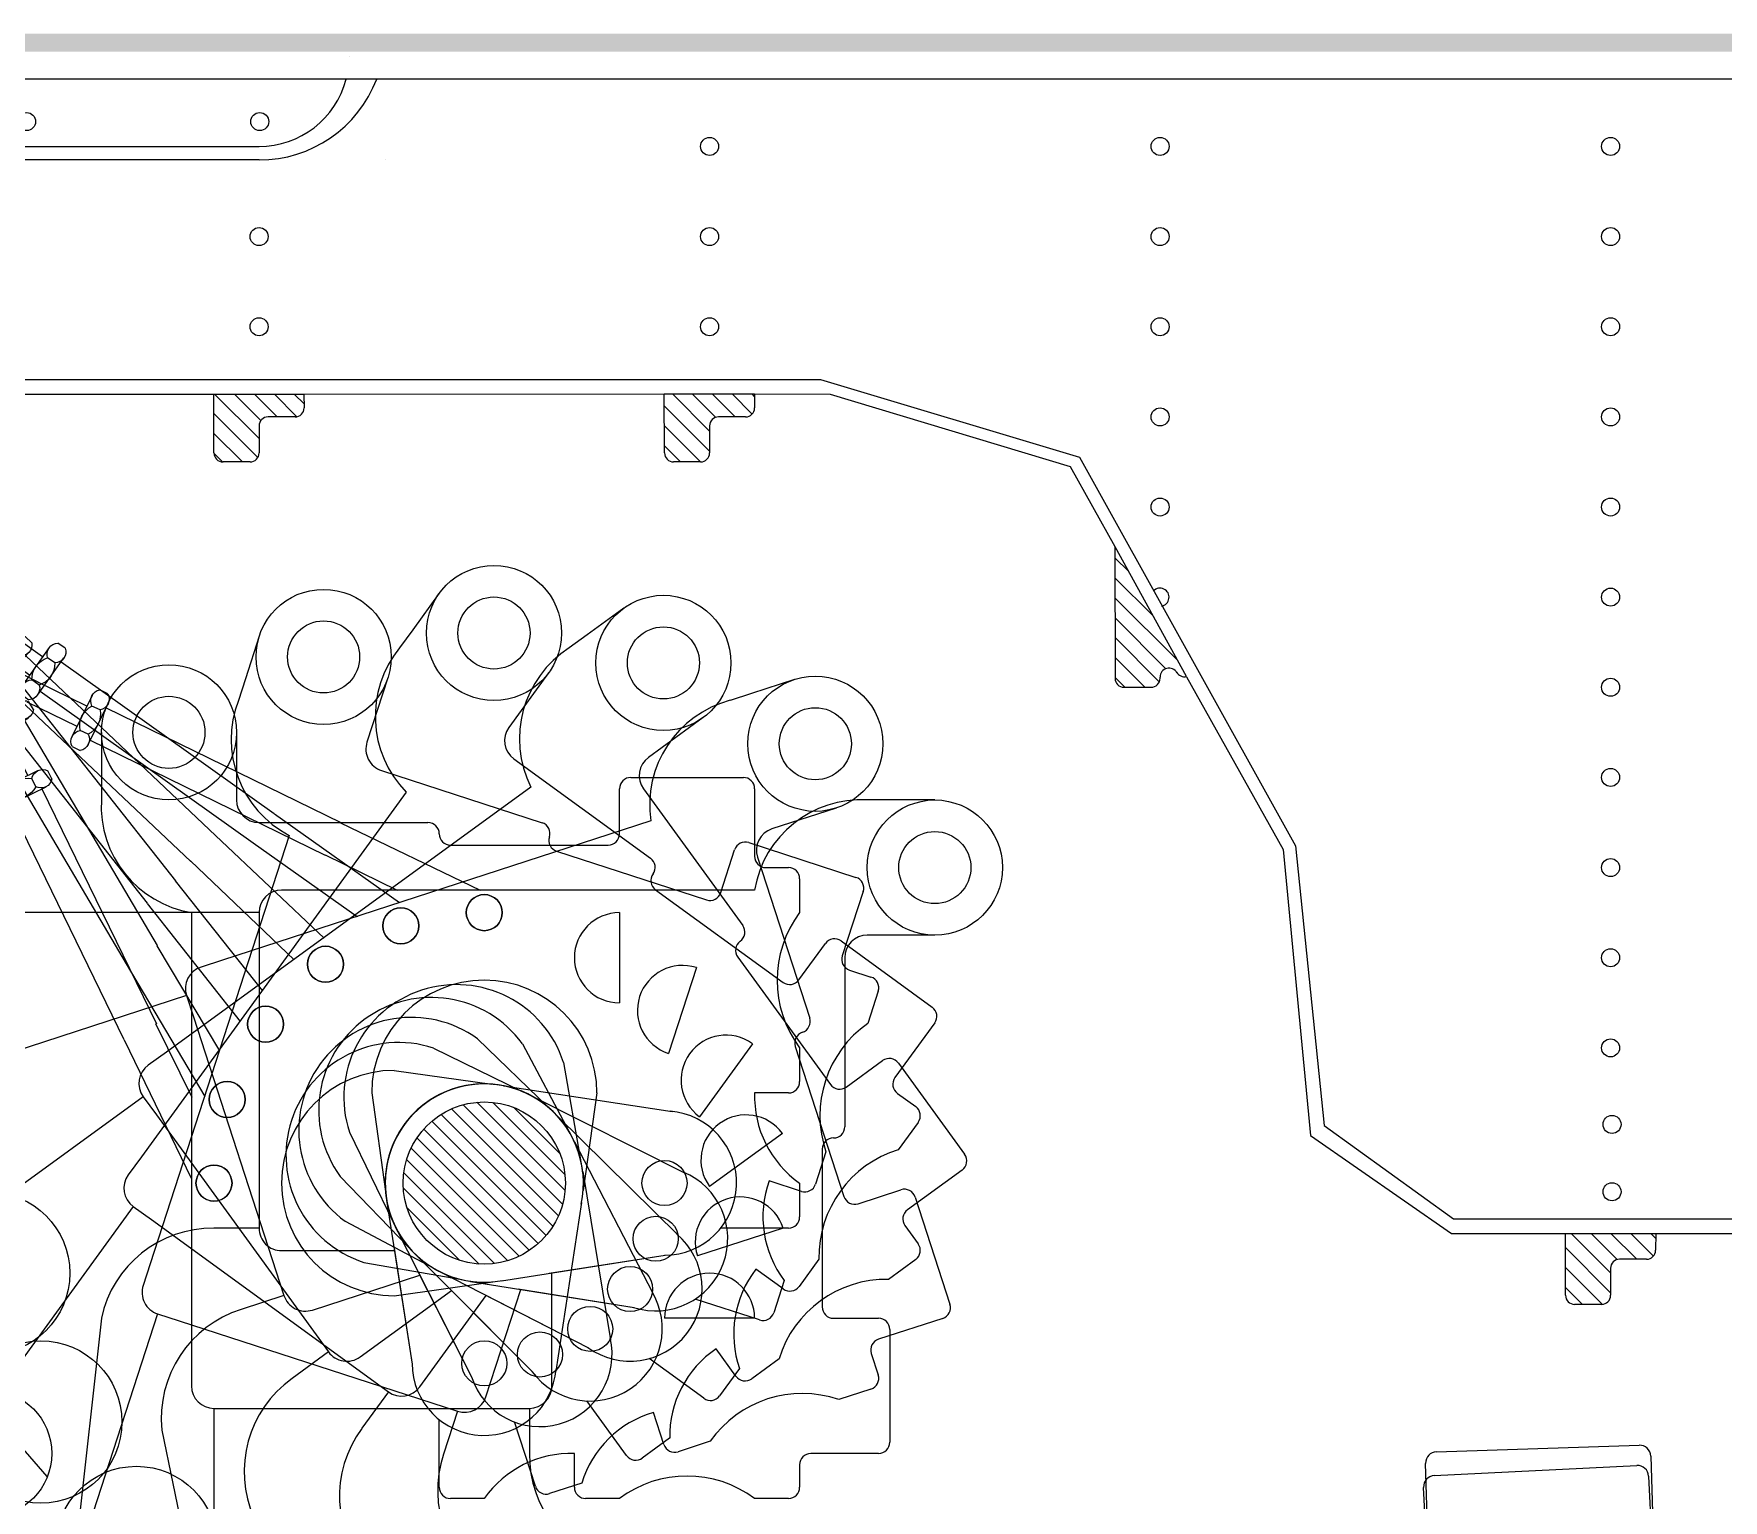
# Model space of a CAD drawing. Extents: x 0 to 15, y -1 to 9.2.
# Drawn here: x 7.5 to 11.25, y 5.996 to 9.25 of the extents above; entities that cross this region are included whole.
import ezdxf

# ---------------------------------------------------------------- set-up
doc = ezdxf.new("R2010")
doc.units = 0
doc.header["$MEASUREMENT"] = 0
doc.layers.get('0').update_dxf_attribs({"linetype": 'CONTINUOUS'})
for name, color, linetype in [('1', 10, 'CONTINUOUS'), ('2', 9, 'CONTINUOUS'), ('3', 14, 'CONTINUOUS'), ('4', 5, 'CONTINUOUS'), ('5', 13, 'CONTINUOUS'), ('6', 7, 'CONTINUOUS'), ('7', 1, 'CONTINUOUS'), ('9', 15, 'CONTINUOUS')]:
    doc.layers.add(name, color=color, linetype=linetype)

# ---------------------------------------------------------------- blocks, each defined once
blk = doc.blocks.new('SR6', base_point=(8.3, 8.3))
at = {"layer": '6'}
for p, q in [((8.62, 8.37), (8.64, 8.37)), ((8.61, 8.325), (8.4873, 8.325)), ((8.61, 8.2491), (8.61, 8.3505)), ((8.64, 8.33), (8.62, 8.33)), ((8.62, 8.33), (8.62, 8.33)), ((8.65, 8.3506), (8.65, 8.2492)), ((8.65, 8.34), (9.2302, 8.34)), ((8.61, 8.275), (8.4873, 8.275)), ((8.64, 8.27), (8.62, 8.27)), ((8.65, 8.26), (9.2302, 8.26)), ((8.64, 8.23), (8.62, 8.23))]:
    blk.add_line(p, q, dxfattribs=at)
for centre in [(8.3, 8.3), (9.6038, 8.3)]:
    blk.add_circle(centre, 0.04, dxfattribs=at)
for centre, radius, start, end in [((8.635, 8.35), 0.025, 126.8699, 233.1301), ((8.625, 8.35), 0.025, 306.8699, 53.1301), ((8.66, 8.3), 0.05, 143.1301, 216.8699), ((8.6, 8.3), 0.05, 323.1301, 36.8699), ((8.635, 8.25), 0.025, 126.8699, 233.1301), ((8.625, 8.25), 0.025, 306.8699, 53.1301)]:
    blk.add_arc(centre, radius, start, end, dxfattribs=at)
blk = doc.blocks.new('RA6', base_point=(15.3, 2.5))
at = {"layer": '6'}
for p, q in [((12.325, 2.9), (12.775, 2.9)), ((12.3, 2.3), (12.3, 2.875)), ((12.8, 2.875), (12.8, 2.725))]:
    blk.add_line(p, q, dxfattribs=at)
for centre, start, end in [((12.325, 2.875), 90, 180), ((12.775, 2.875), 0, 90)]:
    blk.add_arc(centre, 0.025, start, end, dxfattribs=at)
blk = doc.blocks.new('LAYER6')
at = {"layer": '6'}
for p, q in [((7.65, 7.7), (7.65, 7.6)), ((7.95, 7.7), (7.95, 7.55)), ((7.65, 7.6), (7.65, 7.55)), ((8.8, 7.475), (8.8, 7.575)), ((8.825, 7.6), (9.075, 7.6)), ((9.1, 7.575), (9.1, 7.425)), ((8, 7.5), (8.375, 7.5)), ((8.4, 7.475), (8.4, 7.475)), ((8.425, 7.45), (8.775, 7.45)), ((9.125, 7.4), (9.175, 7.4)), ((9.2, 7.375), (9.2, 7.3)), ((7.85, 7.3), (7.85, 6.3)), ((8.8, 7.3), (8.8, 7.1)), ((7.7699, 7.0543), (7.851, 6.8907)), ((7.7006, 7.0177), (7.8502, 6.7092)), ((9.2, 7), (9.2, 6.925)), ((8.3, 6.95), (8.5168, 6.9194)), ((8.5433, 6.9157), (8.9173, 6.859)), ((9.175, 6.9), (9.1, 6.9)), ((9.2, 6.7), (9.2, 6.625)), ((9.175, 6.6), (9.0249, 6.6)), ((8.5383, 6.4831), (8.9017, 6.54)), ((8.6441, 6.4997), (8.9017, 6.54)), ((8.65, 6.25), (8.65, 6.5006)), ((8.3, 6.45), (8.5187, 6.4807)), ((7.85, 6.3), (7.85, 6.25)), ((7.85, 6.3), (7.85, 6.3)), ((7.9, 6.2), (7.95, 6.2)), ((7.9, 6.2), (7.9, 5.3083)), ((7.95, 6.2), (7.95, 6.2)), ((7.95, 6.2), (8.6, 6.2)), ((8.6, 6.2), (8.6, 6.1))]:
    blk.add_line(p, q, dxfattribs=at)
for centre, radius in [((7.8, 7.7), 0.15), ((7.8, 7.7), 0.08), ((8.5, 6.7), 0.18), ((8.9, 6.7), 0.05), ((7.9, 6.7), 0.04)]:
    blk.add_circle(centre, radius, dxfattribs=at)
for centre, radius, start, end in [((8.825, 7.575), 0.025, 90, 180), ((9.075, 7.575), 0.025, 0, 90), ((7.8895, 7.5366), 0.2399, 176.8019, 260.5177), ((8, 7.55), 0.05, 180, 270), ((8.375, 7.475), 0.025, 0, 90), ((8.425, 7.475), 0.025, 180, 270), ((8.775, 7.475), 0.025, 270, 0), ((9.125, 7.425), 0.025, 180, 270), ((9.175, 7.375), 0.025, 0, 90), ((8.8, 7.2), 0.1, 90, 270), ((9.4, 7.15), 0.25, 143.1301, 216.8699), ((8.3, 6.7), 0.25, 90, 270), ((8.5, 6.7), 0.22, 77.7602, 280.5826), ((9.3346, 6.8923), 0.2347, 178.121, 235.0092), ((9.175, 6.925), 0.025, 270, 0), ((8.9, 6.7), 0.16, 270.1035, 85.4867), ((9.175, 6.625), 0.025, 270, 0), ((7.9, 6.25), 0.05, 180, 270), ((8.6, 6.25), 0.05, 270, 0), ((8.8529, 6.0973), 0.2529, 179.3991, 257.9205)]:
    blk.add_arc(centre, radius, start, end, dxfattribs=at)
at = {"layer": '6', "yscale": -1, "rotation": 296.0069101051922}
blk.add_blockref('SR6', (7.3283, 7.8718), dxfattribs=at)
at = {"layer": '6', "xscale": -1, "yscale": -1, "rotation": 182.8624052261115}
blk.add_blockref('RA6', (13.6, 5.8), dxfattribs=at)
blk = doc.blocks.new('SR5', base_point=(8.3, 8.3))
at = {"layer": '5'}
for p, q in [((8.62, 8.37), (8.64, 8.37)), ((8.61, 8.325), (8.4873, 8.325)), ((8.61, 8.2491), (8.61, 8.3505)), ((8.64, 8.33), (8.62, 8.33)), ((8.62, 8.33), (8.62, 8.33)), ((8.65, 8.3506), (8.65, 8.2492)), ((8.65, 8.34), (9.2302, 8.34)), ((8.61, 8.275), (8.4873, 8.275)), ((8.64, 8.27), (8.62, 8.27)), ((8.65, 8.26), (9.2302, 8.26)), ((8.64, 8.23), (8.62, 8.23))]:
    blk.add_line(p, q, dxfattribs=at)
for centre in [(8.3, 8.3), (9.6038, 8.3)]:
    blk.add_circle(centre, 0.04, dxfattribs=at)
for centre, radius, start, end in [((8.635, 8.35), 0.025, 126.8699, 233.1301), ((8.625, 8.35), 0.025, 306.8699, 53.1301), ((8.66, 8.3), 0.05, 143.1301, 216.8699), ((8.6, 8.3), 0.05, 323.1301, 36.8699), ((8.635, 8.25), 0.025, 126.8699, 233.1301), ((8.625, 8.25), 0.025, 306.8699, 53.1301)]:
    blk.add_arc(centre, radius, start, end, dxfattribs=at)
blk = doc.blocks.new('W5', base_point=(4, 6.7))
at = {"layer": '5'}
for p, q in [((3.15, 7.7), (3.15, 7.6)), ((3.45, 7.7), (3.45, 7.55)), ((3.15, 7.6), (3.15, 7.55)), ((4.3, 7.475), (4.3, 7.575)), ((4.325, 7.6), (4.575, 7.6)), ((4.6, 7.575), (4.6, 7.425)), ((3.5, 7.5), (3.875, 7.5)), ((3.9, 7.475), (3.9, 7.475)), ((3.925, 7.45), (4.275, 7.45)), ((4.625, 7.4), (4.675, 7.4)), ((4.7, 7.375), (4.7, 7.3)), ((3.35, 7.3), (3.35, 6.3)), ((4.3, 7.3), (4.3, 7.1)), ((4.7, 7), (4.7, 6.925)), ((3.8, 6.95), (4.0168, 6.9194)), ((4.0433, 6.9157), (4.4173, 6.859)), ((4.675, 6.9), (4.6, 6.9)), ((4.7, 6.7), (4.7, 6.625)), ((4.675, 6.6), (4.5249, 6.6)), ((4.0383, 6.4831), (4.4017, 6.54)), ((4.1441, 6.4997), (4.4017, 6.54)), ((4.15, 6.25), (4.15, 6.5006)), ((3.8, 6.45), (4.0187, 6.4807)), ((3.35, 6.3), (3.35, 6.3)), ((3.35, 6.3), (3.35, 6.25)), ((3.4, 6.2), (3.4, 5.3083)), ((3.4, 6.2), (3.45, 6.2)), ((3.45, 6.2), (4.1, 6.2)), ((3.45, 6.2), (3.45, 6.2)), ((4.1, 6.2), (4.1, 6.1))]:
    blk.add_line(p, q, dxfattribs=at)
for centre, radius in [((3.3, 7.7), 0.15), ((3.3, 7.7), 0.08), ((4, 6.7), 0.18), ((4.4, 6.7), 0.05), ((3.4, 6.7), 0.04)]:
    blk.add_circle(centre, radius, dxfattribs=at)
for centre, radius, start, end in [((4.325, 7.575), 0.025, 90, 180), ((4.575, 7.575), 0.025, 0, 90), ((3.3895, 7.5366), 0.2399, 176.8019, 260.5177), ((3.5, 7.55), 0.05, 180, 270), ((3.875, 7.475), 0.025, 0, 90), ((3.925, 7.475), 0.025, 180, 270), ((4.275, 7.475), 0.025, 270, 0), ((4.625, 7.425), 0.025, 180, 270), ((4.675, 7.375), 0.025, 0, 90), ((4.3, 7.2), 0.1, 90, 270), ((4.9, 7.15), 0.25, 143.1301, 216.8699), ((3.8, 6.7), 0.25, 90, 270), ((4, 6.7), 0.22, 77.7602, 280.5826), ((4.8346, 6.8923), 0.2347, 178.121, 235.0092), ((4.675, 6.925), 0.025, 270, 0), ((4.4, 6.7), 0.16, 270.1035, 85.4867), ((4.675, 6.625), 0.025, 270, 0), ((3.4, 6.25), 0.05, 180, 270), ((4.1, 6.25), 0.05, 270, 0), ((4.3529, 6.0973), 0.2529, 179.3991, 257.9205)]:
    blk.add_arc(centre, radius, start, end, dxfattribs=at)
blk = doc.blocks.new('LAYER5')
at = {"layer": '5'}
for p, q in [((7.7732, 7.2267), (7.9121, 6.9935)), ((7.7054, 7.1867), (7.8794, 6.8922))]:
    blk.add_line(p, q, dxfattribs=at)
at = {"layer": '5', "rotation": 341.9999999999999}
blk.add_blockref('W5', (8.5, 6.7), dxfattribs=at)
at = {"layer": '5', "yscale": -1, "rotation": 300.5695966072454}
blk.add_blockref('SR5', (7.2663, 8.008), dxfattribs=at)
blk = doc.blocks.new('SR4', base_point=(8.3, 8.3))
at = {"layer": '4'}
for p, q in [((8.62, 8.37), (8.64, 8.37)), ((8.61, 8.325), (8.4873, 8.325)), ((8.61, 8.2491), (8.61, 8.3505)), ((8.64, 8.33), (8.62, 8.33)), ((8.62, 8.33), (8.62, 8.33)), ((8.65, 8.3506), (8.65, 8.2492)), ((8.65, 8.34), (9.2302, 8.34)), ((8.61, 8.275), (8.4873, 8.275)), ((8.64, 8.27), (8.62, 8.27)), ((8.65, 8.26), (9.2302, 8.26)), ((8.64, 8.23), (8.62, 8.23))]:
    blk.add_line(p, q, dxfattribs=at)
for centre in [(8.3, 8.3), (9.6038, 8.3)]:
    blk.add_circle(centre, 0.04, dxfattribs=at)
for centre, radius, start, end in [((8.635, 8.35), 0.025, 126.8699, 233.1301), ((8.625, 8.35), 0.025, 306.8699, 53.1301), ((8.66, 8.3), 0.05, 143.1301, 216.8699), ((8.6, 8.3), 0.05, 323.1301, 36.8699), ((8.635, 8.25), 0.025, 126.8699, 233.1301), ((8.625, 8.25), 0.025, 306.8699, 53.1301)]:
    blk.add_arc(centre, radius, start, end, dxfattribs=at)
blk = doc.blocks.new('W4', base_point=(4, 6.7))
at = {"layer": '4'}
for p, q in [((3.15, 7.7), (3.15, 7.6)), ((3.45, 7.7), (3.45, 7.55)), ((3.15, 7.6), (3.15, 7.55)), ((4.3, 7.475), (4.3, 7.575)), ((4.325, 7.6), (4.575, 7.6)), ((4.6, 7.575), (4.6, 7.425)), ((3.5, 7.5), (3.875, 7.5)), ((3.9, 7.475), (3.9, 7.475)), ((3.925, 7.45), (4.275, 7.45)), ((4.625, 7.4), (4.675, 7.4)), ((4.7, 7.375), (4.7, 7.3)), ((3.35, 7.3), (3.35, 6.3)), ((4.3, 7.3), (4.3, 7.1)), ((4.7, 7), (4.7, 6.925)), ((3.8, 6.95), (4.0168, 6.9194)), ((4.0433, 6.9157), (4.4173, 6.859)), ((4.675, 6.9), (4.6, 6.9)), ((4.7, 6.7), (4.7, 6.625)), ((4.675, 6.6), (4.5249, 6.6)), ((4.0383, 6.4831), (4.4017, 6.54)), ((4.1441, 6.4997), (4.4017, 6.54)), ((4.15, 6.25), (4.15, 6.5006)), ((3.8, 6.45), (4.0187, 6.4807)), ((3.35, 6.3), (3.35, 6.25)), ((3.35, 6.3), (3.35, 6.3)), ((3.4, 6.2), (3.45, 6.2)), ((3.4, 6.2), (3.4, 5.3083)), ((3.45, 6.2), (3.45, 6.2)), ((3.45, 6.2), (4.1, 6.2)), ((4.1, 6.2), (4.1, 6.1))]:
    blk.add_line(p, q, dxfattribs=at)
for centre, radius in [((3.3, 7.7), 0.15), ((3.3, 7.7), 0.08), ((4, 6.7), 0.18), ((4.4, 6.7), 0.05), ((3.4, 6.7), 0.04)]:
    blk.add_circle(centre, radius, dxfattribs=at)
for centre, radius, start, end in [((4.325, 7.575), 0.025, 90, 180), ((4.575, 7.575), 0.025, 0, 90), ((3.3895, 7.5366), 0.2399, 176.8019, 260.5177), ((3.5, 7.55), 0.05, 180, 270), ((3.875, 7.475), 0.025, 0, 90), ((3.925, 7.475), 0.025, 180, 270), ((4.275, 7.475), 0.025, 270, 0), ((4.625, 7.425), 0.025, 180, 270), ((4.675, 7.375), 0.025, 0, 90), ((4.3, 7.2), 0.1, 90, 270), ((4.9, 7.15), 0.25, 143.1301, 216.8699), ((3.8, 6.7), 0.25, 90, 270), ((4, 6.7), 0.22, 77.7602, 280.5826), ((4.8346, 6.8923), 0.2347, 178.121, 235.0092), ((4.675, 6.925), 0.025, 270, 0), ((4.4, 6.7), 0.16, 270.1035, 85.4867), ((4.675, 6.625), 0.025, 270, 0), ((3.4, 6.25), 0.05, 180, 270), ((4.1, 6.25), 0.05, 270, 0), ((4.3529, 6.0973), 0.2529, 179.3991, 257.9205)]:
    blk.add_arc(centre, radius, start, end, dxfattribs=at)
blk = doc.blocks.new('LAYER4')
at = {"layer": '4'}
for p, q in [((7.8141, 7.3704), (8.007, 7.1269)), ((7.7515, 7.3206), (7.958, 7.0585))]:
    blk.add_line(p, q, dxfattribs=at)
at = {"layer": '4', "rotation": 323.9999999999999}
blk.add_blockref('W4', (8.5, 6.7), dxfattribs=at)
at = {"layer": '4', "yscale": -1, "rotation": 308.2947014430418}
blk.add_blockref('SR4', (7.2066, 8.076), dxfattribs=at)
blk = doc.blocks.new('SR3', base_point=(8.3, 8.3))
at = {"layer": '3'}
for p, q in [((8.62, 8.37), (8.64, 8.37)), ((8.61, 8.325), (8.4873, 8.325)), ((8.61, 8.2491), (8.61, 8.3505)), ((8.64, 8.33), (8.62, 8.33)), ((8.62, 8.33), (8.62, 8.33)), ((8.65, 8.3506), (8.65, 8.2492)), ((8.65, 8.34), (9.2302, 8.34)), ((8.61, 8.275), (8.4873, 8.275)), ((8.64, 8.27), (8.62, 8.27)), ((8.65, 8.26), (9.2302, 8.26)), ((8.64, 8.23), (8.62, 8.23))]:
    blk.add_line(p, q, dxfattribs=at)
for centre in [(8.3, 8.3), (9.6038, 8.3)]:
    blk.add_circle(centre, 0.04, dxfattribs=at)
for centre, radius, start, end in [((8.635, 8.35), 0.025, 126.8699, 233.1301), ((8.625, 8.35), 0.025, 306.8699, 53.1301), ((8.66, 8.3), 0.05, 143.1301, 216.8699), ((8.6, 8.3), 0.05, 323.1301, 36.8699), ((8.635, 8.25), 0.025, 126.8699, 233.1301), ((8.625, 8.25), 0.025, 306.8699, 53.1301)]:
    blk.add_arc(centre, radius, start, end, dxfattribs=at)
blk = doc.blocks.new('W3', base_point=(4, 6.7))
at = {"layer": '3'}
for p, q in [((3.15, 7.7), (3.15, 7.6)), ((3.45, 7.7), (3.45, 7.55)), ((3.15, 7.6), (3.15, 7.55)), ((4.3, 7.475), (4.3, 7.575)), ((4.325, 7.6), (4.575, 7.6)), ((4.6, 7.575), (4.6, 7.425)), ((3.5, 7.5), (3.875, 7.5)), ((3.9, 7.475), (3.9, 7.475)), ((3.925, 7.45), (4.275, 7.45)), ((4.625, 7.4), (4.675, 7.4)), ((4.7, 7.375), (4.7, 7.3)), ((3.35, 7.3), (3.35, 6.3)), ((4.3, 7.3), (4.3, 7.1)), ((4.7, 7), (4.7, 6.925)), ((3.8, 6.95), (4.0168, 6.9194)), ((4.0433, 6.9157), (4.4173, 6.859)), ((4.675, 6.9), (4.6, 6.9)), ((4.7, 6.7), (4.7, 6.625)), ((4.675, 6.6), (4.5249, 6.6)), ((4.0383, 6.4831), (4.4017, 6.54)), ((4.1441, 6.4997), (4.4017, 6.54)), ((4.15, 6.25), (4.15, 6.5006)), ((3.8, 6.45), (4.0187, 6.4807)), ((3.35, 6.3), (3.35, 6.25)), ((3.35, 6.3), (3.35, 6.3)), ((3.4, 6.2), (3.45, 6.2)), ((3.4, 6.2), (3.4, 5.3083)), ((3.45, 6.2), (3.45, 6.2)), ((3.45, 6.2), (4.1, 6.2)), ((4.1, 6.2), (4.1, 6.1))]:
    blk.add_line(p, q, dxfattribs=at)
for centre, radius in [((3.3, 7.7), 0.15), ((3.3, 7.7), 0.08), ((4, 6.7), 0.18), ((4.4, 6.7), 0.05), ((3.4, 6.7), 0.04), ((4.2, 5.6), 0.18)]:
    blk.add_circle(centre, radius, dxfattribs=at)
for centre, radius, start, end in [((4.325, 7.575), 0.025, 90, 180), ((4.575, 7.575), 0.025, 0, 90), ((3.3895, 7.5366), 0.2399, 176.8019, 260.5177), ((3.5, 7.55), 0.05, 180, 270), ((3.875, 7.475), 0.025, 0, 90), ((3.925, 7.475), 0.025, 180, 270), ((4.275, 7.475), 0.025, 270, 0), ((4.625, 7.425), 0.025, 180, 270), ((4.675, 7.375), 0.025, 0, 90), ((4.3, 7.2), 0.1, 90, 270), ((4.9, 7.15), 0.25, 143.1301, 216.8699), ((3.8, 6.7), 0.25, 90, 270), ((4, 6.7), 0.22, 77.7602, 280.5826), ((4.8346, 6.8923), 0.2347, 178.121, 235.0092), ((4.675, 6.925), 0.025, 270, 0), ((4.4, 6.7), 0.16, 270.1035, 85.4867), ((4.675, 6.625), 0.025, 270, 0), ((3.4, 6.25), 0.05, 180, 270), ((4.1, 6.25), 0.05, 270, 0), ((4.3529, 6.0973), 0.2529, 179.3991, 257.9205)]:
    blk.add_arc(centre, radius, start, end, dxfattribs=at)
blk = doc.blocks.new('LAYER3')
at = {"layer": '3'}
for p, q in [((7.9033, 7.4713), (8.1444, 7.2436)), ((7.8477, 7.4148), (8.0776, 7.1955))]:
    blk.add_line(p, q, dxfattribs=at)
at = {"layer": '3', "rotation": 305.9999999999999}
blk.add_blockref('W3', (8.5, 6.7), dxfattribs=at)
at = {"layer": '3', "yscale": -1, "rotation": 316.5756951069692}
blk.add_blockref('SR3', (7.2004, 8.0816), dxfattribs=at)
blk = doc.blocks.new('SR2', base_point=(8.3, 8.3))
at = {"layer": '2'}
for p, q in [((8.62, 8.37), (8.64, 8.37)), ((8.61, 8.325), (8.4873, 8.325)), ((8.61, 8.2491), (8.61, 8.3505)), ((8.64, 8.33), (8.62, 8.33)), ((8.62, 8.33), (8.62, 8.33)), ((8.65, 8.3506), (8.65, 8.2492)), ((8.65, 8.34), (9.2302, 8.34)), ((8.61, 8.275), (8.4873, 8.275)), ((8.64, 8.27), (8.62, 8.27)), ((8.65, 8.26), (9.2302, 8.26)), ((8.64, 8.23), (8.62, 8.23))]:
    blk.add_line(p, q, dxfattribs=at)
for centre in [(8.3, 8.3), (9.6038, 8.3)]:
    blk.add_circle(centre, 0.04, dxfattribs=at)
for centre, radius, start, end in [((8.635, 8.35), 0.025, 126.8699, 233.1301), ((8.625, 8.35), 0.025, 306.8699, 53.1301), ((8.66, 8.3), 0.05, 143.1301, 216.8699), ((8.6, 8.3), 0.05, 323.1301, 36.8699), ((8.635, 8.25), 0.025, 126.8699, 233.1301), ((8.625, 8.25), 0.025, 306.8699, 53.1301)]:
    blk.add_arc(centre, radius, start, end, dxfattribs=at)
blk = doc.blocks.new('W2', base_point=(4, 6.7))
at = {"layer": '2'}
for p, q in [((3.15, 7.7), (3.15, 7.6)), ((3.45, 7.7), (3.45, 7.55)), ((3.15, 7.6), (3.15, 7.55)), ((4.3, 7.475), (4.3, 7.575)), ((4.325, 7.6), (4.575, 7.6)), ((4.6, 7.575), (4.6, 7.425)), ((3.5, 7.5), (3.875, 7.5)), ((3.9, 7.475), (3.9, 7.475)), ((3.925, 7.45), (4.275, 7.45)), ((4.625, 7.4), (4.675, 7.4)), ((4.7, 7.375), (4.7, 7.3)), ((3.35, 7.3), (3.35, 6.3)), ((4.3, 7.3), (4.3, 7.1)), ((4.7, 7), (4.7, 6.925)), ((3.8, 6.95), (4.0168, 6.9194)), ((4.0433, 6.9157), (4.4173, 6.859)), ((4.675, 6.9), (4.6, 6.9)), ((4.7, 6.7), (4.7, 6.625)), ((4.675, 6.6), (4.5249, 6.6)), ((4.0383, 6.4831), (4.4017, 6.54)), ((4.1441, 6.4997), (4.4017, 6.54)), ((4.15, 6.25), (4.15, 6.5006)), ((3.8, 6.45), (4.0187, 6.4807)), ((3.35, 6.3), (3.35, 6.25)), ((3.35, 6.3), (3.35, 6.3)), ((3.4, 6.2), (3.45, 6.2)), ((3.4, 6.2), (3.4, 5.3083)), ((3.45, 6.2), (3.45, 6.2)), ((3.45, 6.2), (4.1, 6.2)), ((4.1, 6.2), (4.1, 6.1)), ((4.3, 5.85), (5.1097, 5.7597))]:
    blk.add_line(p, q, dxfattribs=at)
for centre, radius in [((3.3, 7.7), 0.15), ((3.3, 7.7), 0.08), ((4, 6.7), 0.18), ((4.4, 6.7), 0.05), ((3.4, 6.7), 0.04), ((4.2, 5.6), 0.18)]:
    blk.add_circle(centre, radius, dxfattribs=at)
for centre, radius, start, end in [((4.325, 7.575), 0.025, 90, 180), ((4.575, 7.575), 0.025, 0, 90), ((3.3895, 7.5366), 0.2399, 176.8019, 260.5177), ((3.5, 7.55), 0.05, 180, 270), ((3.875, 7.475), 0.025, 0, 90), ((3.925, 7.475), 0.025, 180, 270), ((4.275, 7.475), 0.025, 270, 0), ((4.625, 7.425), 0.025, 180, 270), ((4.675, 7.375), 0.025, 0, 90), ((4.3, 7.2), 0.1, 90, 270), ((4.9, 7.15), 0.25, 143.1301, 216.8699), ((3.8, 6.7), 0.25, 90, 270), ((4, 6.7), 0.22, 77.7602, 280.5826), ((4.8346, 6.8923), 0.2347, 178.121, 235.0092), ((4.675, 6.925), 0.025, 270, 0), ((4.4, 6.7), 0.16, 270.1035, 85.4867), ((4.675, 6.625), 0.025, 270, 0), ((3.4, 6.25), 0.05, 180, 270), ((4.1, 6.25), 0.05, 270, 0), ((4.3529, 6.0973), 0.2529, 179.3991, 257.9205)]:
    blk.add_arc(centre, radius, start, end, dxfattribs=at)
blk = doc.blocks.new('LAYER2')
at = {"layer": '2'}
for p, q in [((8.0341, 7.5193), (8.3121, 7.3226)), ((7.9871, 7.4552), (8.2175, 7.2912)), ((8.2176, 7.2911), (8.2181, 7.2907))]:
    blk.add_line(p, q, dxfattribs=at)
at = {"layer": '2', "rotation": 287.9999999999999}
blk.add_blockref('W2', (8.5, 6.7), dxfattribs=at)
at = {"layer": '2', "yscale": -1, "rotation": 324.5558066216397}
blk.add_blockref('SR2', (7.2524, 8.0267), dxfattribs=at)
blk = doc.blocks.new('SR1', base_point=(8.3, 8.3))
at = {"layer": '1'}
for p, q in [((8.62, 8.37), (8.64, 8.37)), ((8.61, 8.325), (8.4873, 8.325)), ((8.61, 8.2491), (8.61, 8.3505)), ((8.64, 8.33), (8.62, 8.33)), ((8.62, 8.33), (8.62, 8.33)), ((8.65, 8.3506), (8.65, 8.2492)), ((8.65, 8.34), (9.2302, 8.34)), ((8.61, 8.275), (8.4873, 8.275)), ((8.64, 8.27), (8.62, 8.27)), ((8.65, 8.26), (9.2302, 8.26)), ((8.64, 8.23), (8.62, 8.23))]:
    blk.add_line(p, q, dxfattribs=at)
for centre in [(8.3, 8.3), (9.6038, 8.3)]:
    blk.add_circle(centre, 0.04, dxfattribs=at)
for centre, radius, start, end in [((8.635, 8.35), 0.025, 126.8699, 233.1301), ((8.625, 8.35), 0.025, 306.8699, 53.1301), ((8.66, 8.3), 0.05, 143.1301, 216.8699), ((8.6, 8.3), 0.05, 323.1301, 36.8699), ((8.635, 8.25), 0.025, 126.8699, 233.1301), ((8.625, 8.25), 0.025, 306.8699, 53.1301)]:
    blk.add_arc(centre, radius, start, end, dxfattribs=at)
blk = doc.blocks.new('RA1', base_point=(15.1, 3.5))
at = {"layer": '1'}
for p, q in [((12.1, 3.3), (12.1, 3.875)), ((12.125, 3.9), (12.575, 3.9)), ((12.6, 3.875), (12.6, 3.725))]:
    blk.add_line(p, q, dxfattribs=at)
for centre, start, end in [((12.125, 3.875), 90, 180), ((12.575, 3.875), 0, 90)]:
    blk.add_arc(centre, 0.025, start, end, dxfattribs=at)
blk = doc.blocks.new('W1', base_point=(4, 6.7))
at = {"layer": '1'}
for p, q in [((3.15, 7.7), (3.15, 7.6)), ((3.45, 7.7), (3.45, 7.55)), ((3.15, 7.6), (3.15, 7.55)), ((4.3, 7.475), (4.3, 7.575)), ((4.325, 7.6), (4.575, 7.6)), ((4.6, 7.575), (4.6, 7.425)), ((3.5, 7.5), (3.875, 7.5)), ((3.9, 7.475), (3.9, 7.475)), ((3.925, 7.45), (4.275, 7.45)), ((4.625, 7.4), (4.675, 7.4)), ((4.7, 7.375), (4.7, 7.3)), ((3.35, 7.3), (3.35, 6.3)), ((4.3, 7.3), (4.3, 7.1)), ((4.7, 7), (4.7, 6.925)), ((3.8, 6.95), (4.0168, 6.9194)), ((4.0433, 6.9157), (4.4173, 6.859)), ((4.675, 6.9), (4.6, 6.9)), ((4.7, 6.7), (4.7, 6.625)), ((4.675, 6.6), (4.5249, 6.6)), ((4.0383, 6.4831), (4.4017, 6.54)), ((4.1441, 6.4997), (4.4017, 6.54)), ((4.15, 6.25), (4.15, 6.5006)), ((3.8, 6.45), (4.0187, 6.4807)), ((3.35, 6.3), (3.35, 6.25)), ((3.35, 6.3), (3.35, 6.3)), ((3.4, 6.2), (3.45, 6.2)), ((3.4, 6.2), (3.4, 5.3083)), ((3.45, 6.2), (3.45, 6.2)), ((3.45, 6.2), (4.1, 6.2)), ((4.1, 6.2), (4.1, 6.1)), ((4.3, 5.85), (5.1097, 5.7597))]:
    blk.add_line(p, q, dxfattribs=at)
for centre, radius in [((3.3, 7.7), 0.15), ((3.3, 7.7), 0.08), ((4, 6.7), 0.18), ((4.4, 6.7), 0.05), ((3.4, 6.7), 0.04), ((4.2, 5.6), 0.18), ((4.6, 5.6), 0.14)]:
    blk.add_circle(centre, radius, dxfattribs=at)
for centre, radius, start, end in [((4.325, 7.575), 0.025, 90, 180), ((4.575, 7.575), 0.025, 0, 90), ((3.3895, 7.5366), 0.2399, 176.8019, 260.5177), ((3.5, 7.55), 0.05, 180, 270), ((3.875, 7.475), 0.025, 0, 90), ((3.925, 7.475), 0.025, 180, 270), ((4.275, 7.475), 0.025, 270, 0), ((4.625, 7.425), 0.025, 180, 270), ((4.675, 7.375), 0.025, 0, 90), ((4.3, 7.2), 0.1, 90, 270), ((4.9, 7.15), 0.25, 143.1301, 216.8699), ((3.8, 6.7), 0.25, 90, 270), ((4, 6.7), 0.22, 77.7602, 280.5826), ((4.8346, 6.8923), 0.2347, 178.121, 235.0092), ((4.675, 6.925), 0.025, 270, 0), ((4.4, 6.7), 0.16, 270.1035, 85.4867), ((4.675, 6.625), 0.025, 270, 0), ((3.4, 6.25), 0.05, 180, 270), ((4.1, 6.25), 0.05, 270, 0), ((4.3529, 6.0973), 0.2529, 179.3991, 257.9205)]:
    blk.add_arc(centre, radius, start, end, dxfattribs=at)
blk = doc.blocks.new('LAYER1')
at = {"layer": '1'}
for p, q in [((7.5095, 7.8114), (7.4264, 7.8534)), ((8.1806, 7.4995), (8.4906, 7.35)), ((8.1469, 7.428), (8.3069, 7.3496)), ((7.53, 6.0487), (7.3655, 6.2375))]:
    blk.add_line(p, q, dxfattribs=at)
at = {"layer": '1', "rotation": 269.9999999999999}
blk.add_blockref('W1', (8.5, 6.7), dxfattribs=at)
at = {"layer": '1', "xscale": -1, "yscale": -1, "rotation": 181.8476102659945}
blk.add_blockref('RA1', (13.6, 5.8), dxfattribs=at)
at = {"layer": '9', "yscale": -1, "rotation": 333.9872133480042}
blk.add_blockref('SR1', (7.3283, 7.8718), dxfattribs=at)
blk = doc.blocks.new('*X41')
for p, q in [((8.9646, 6.6271), (8.7271, 6.8646)), ((8.9738, 6.6532), (8.7532, 6.8738)), ((8.9792, 6.6832), (8.7832, 6.8792)), ((8.979, 6.7187), (8.8187, 6.879)), ((8.9677, 6.7654), (8.8654, 6.8677)), ((8.9373, 6.5837), (8.6837, 6.8373)), ((8.9523, 6.6041), (8.7041, 6.8523)), ((8.9, 6.5503), (8.6503, 6.8)), ((8.9199, 6.5657), (8.6657, 6.8199)), ((8.8519, 6.5277), (8.6277, 6.7519)), ((8.8774, 6.5375), (8.6375, 6.7774)), ((8.8228, 6.5214), (8.6214, 6.7228)), ((8.7885, 6.5204), (8.6204, 6.6885)), ((8.7448, 6.5287), (8.6287, 6.6448))]:
    blk.add_line(p, q)
blk = doc.blocks.new('LAYER7')
at = {"layer": '7'}
for p, q in [((0.1, 9.15), (14.9, 9.15)), ((0.1, 9.15), (14.9, 9.15)), ((5.1917, 8.4828), (9.2466, 8.4828)), ((9.2466, 8.4828), (9.8213, 8.3103)), ((9.8213, 8.3103), (10.3003, 7.4483)), ((10.3003, 7.4483), (10.3641, 6.8276)), ((10.3641, 6.8276), (10.6515, 6.6207)), ((10.6515, 6.6207), (13.0142, 6.6207))]:
    blk.add_line(p, q, dxfattribs=at)
blk.add_circle((8.5, 6.7), 0.18, dxfattribs=at)
blk.add_trace([(0, 9.25), (0.04, 9.21), (15, 9.25), (14.96, 9.21)], dxfattribs=at)
blk.add_blockref('*X41', (-0.3, 0), dxfattribs=at)
blk = doc.blocks.new('*X50')
for p, q in [((8, 8.3518), (7.9014, 8.4504)), ((8.004, 8.392), (7.9456, 8.4504)), ((8.0402, 8.4), (7.9898, 8.4504)), ((8.084, 8.4004), (8.034, 8.4504)), ((8.0999, 8.4287), (8.0782, 8.4504)), ((7.9974, 8.3102), (7.8999, 8.4077)), ((7.9635, 8.3), (7.9, 8.3635)), ((7.9192, 8.3), (7.9, 8.3192))]:
    blk.add_line(p, q)
blk = doc.blocks.new('*X51')
for p, q in [((9, 8.3683), (8.9175, 8.4508)), ((9.0136, 8.3989), (8.9617, 8.4508)), ((9.0567, 8.4), (9.0059, 8.4508)), ((9.0946, 8.4063), (9.0501, 8.4508)), ((9.0997, 8.4454), (9.0943, 8.4508)), ((9, 8.3241), (8.8996, 8.4245)), ((8.9799, 8.3), (8.8998, 8.3801)), ((8.9357, 8.3), (8.8999, 8.3358))]:
    blk.add_line(p, q)
blk = doc.blocks.new('*X52')
for p, q in [((9.9304, 8.0566), (9.8999, 8.0871)), ((9.9845, 7.9583), (9.8999, 8.0429)), ((10.0386, 7.8601), (9.8999, 7.9987)), ((10.0131, 7.8413), (9.9, 7.9545)), ((9.9983, 7.8119), (9.9, 7.9103)), ((9.9661, 7.8), (9.9, 7.8661)), ((9.9219, 7.8), (9.9, 7.8219))]:
    blk.add_line(p, q)
blk = doc.blocks.new('*X53')
for p, q in [((11, 6.5009), (10.9125, 6.5884)), ((11.0148, 6.5303), (10.9567, 6.5884)), ((11.0583, 6.5309), (11.0009, 6.5884)), ((11.0954, 6.5381), (11.0451, 6.5884)), ((11.1, 6.5776), (11.0893, 6.5884)), ((11, 6.4567), (10.9, 6.5567)), ((10.9815, 6.431), (10.9, 6.5125)), ((10.9374, 6.4309), (10.9, 6.4683))]:
    blk.add_line(p, q)
blk = doc.blocks.new('CUTOUT')
at = {"layer": '7'}
for p, q in [((8.2, 9.2), (8.2, 9.2)), ((3, 9), (8, 9)), ((8, 8.97), (2.9825, 8.97)), ((8.28, 8.97), (8.28, 8.97)), ((8.28, 8.97), (8.28, 8.97)), ((7.1004, 8.4504), (7.8999, 8.4504)), ((7.9, 8.32), (7.8999, 8.4504)), ((7.8999, 8.4504), (8.0997, 8.4504)), ((8.0997, 8.4504), (8.8995, 8.4508)), ((8.0997, 8.4504), (8.1, 8.42)), ((8.9, 8.32), (8.8995, 8.4508)), ((8.8995, 8.4508), (9.0996, 8.4508)), ((9.0996, 8.4508), (9.1, 8.42)), ((9.0996, 8.4508), (9.2675, 8.4504)), ((9.2675, 8.4504), (9.2675, 8.4504)), ((9.2675, 8.4504), (9.8007, 8.2896)), ((8.08, 8.4), (8.02, 8.4)), ((9.08, 8.4), (9.02, 8.4)), ((8, 8.38), (8, 8.32)), ((9, 8.38), (9, 8.32)), ((7.98, 8.3), (7.92, 8.3)), ((8.98, 8.3), (8.92, 8.3)), ((9.8007, 8.2896), (9.8999, 8.1121)), ((9.8999, 8.1121), (9.9, 7.82)), ((9.8999, 8.1121), (10.0582, 7.8244)), ((9.92, 7.8), (9.98, 7.8)), ((10, 7.82), (10, 7.8225)), ((10.0375, 7.8322), (10.0367, 7.8337)), ((10.0588, 7.8234), (10.2732, 7.4399)), ((10.2732, 7.4399), (10.3341, 6.8053)), ((10.3341, 6.8053), (10.6471, 6.5879)), ((10.6471, 6.5879), (10.9, 6.5884)), ((10.9, 6.4509), (10.9, 6.5884)), ((10.9, 6.5884), (11.1001, 6.5884)), ((11.1001, 6.5884), (11.1, 6.5509)), ((11.1001, 6.5884), (11.9004, 6.5884)), ((11.08, 6.5309), (11.02, 6.5309)), ((11, 6.5109), (11, 6.4509)), ((10.98, 6.4309), (10.92, 6.4309))]:
    blk.add_line(p, q, dxfattribs=at)
for centre in [(7.484, 9.0552), (8.0015, 9.0552), (9, 9), (10, 9), (11, 9), (8, 8.8), (9, 8.8), (10, 8.8), (11, 8.8), (8, 8.6), (9, 8.6), (10, 8.6), (11, 8.6), (10, 8.4), (11, 8.4), (10, 8.2), (11, 8.2), (11, 8), (11, 7.8), (11, 7.6), (11, 7.4), (11, 7.2), (11, 7), (11.0032, 6.83), (11.0032, 6.6808)]:
    blk.add_circle(centre, 0.02, dxfattribs=at)
for centre, radius, start, end in [((8, 9.2), 0.2, 359.85, 0), ((8, 9.25), 0.28, 270, 339.0113), ((8, 9.2), 0.2, 270, 345.3586), ((8.02, 8.38), 0.02, 90, 180), ((8.08, 8.42), 0.02, 270, 0), ((9.02, 8.38), 0.02, 90, 180), ((9.08, 8.42), 0.02, 270, 0), ((7.92, 8.32), 0.02, 180, 270), ((7.98, 8.32), 0.02, 270, 0), ((8.92, 8.32), 0.02, 180, 270), ((8.98, 8.32), 0.02, 270, 0), ((10, 8), 0.02, 279.3037, 136.7584), ((10.02, 7.8225), 0.02, 28.9436, 180), ((9.92, 7.82), 0.02, 180, 270), ((9.98, 7.82), 0.02, 270, 0), ((10.0542, 7.8434), 0.02, 208.9436, 283.5289), ((11.02, 6.5109), 0.02, 90, 180), ((11.08, 6.5509), 0.02, 270, 0), ((10.92, 6.4509), 0.02, 180, 270), ((10.98, 6.4509), 0.02, 270, 0)]:
    blk.add_arc(centre, radius, start, end, dxfattribs=at)
for name in ['LAYER7', '*X50', '*X51', '*X52', '*X53']:
    blk.add_blockref(name, (0, 0), dxfattribs=at)

msp = doc.modelspace()

# ---------------------------------------------------------------- block references
at = {"layer": '1'}
msp.add_blockref('LAYER1', (0, 0), dxfattribs=at)
at = {"layer": '2'}
msp.add_blockref('LAYER2', (0, 0), dxfattribs=at)
at = {"layer": '3'}
msp.add_blockref('LAYER3', (0, 0), dxfattribs=at)
at = {"layer": '4'}
msp.add_blockref('LAYER4', (0, 0), dxfattribs=at)
at = {"layer": '5'}
msp.add_blockref('LAYER5', (0, 0), dxfattribs=at)
at = {"layer": '6', "color": 1}
msp.add_blockref('LAYER6', (0, 0), dxfattribs=at)
at = {"layer": '7'}
msp.add_blockref('CUTOUT', (0, 0), dxfattribs=at)

doc.saveas('drawing.dxf')
